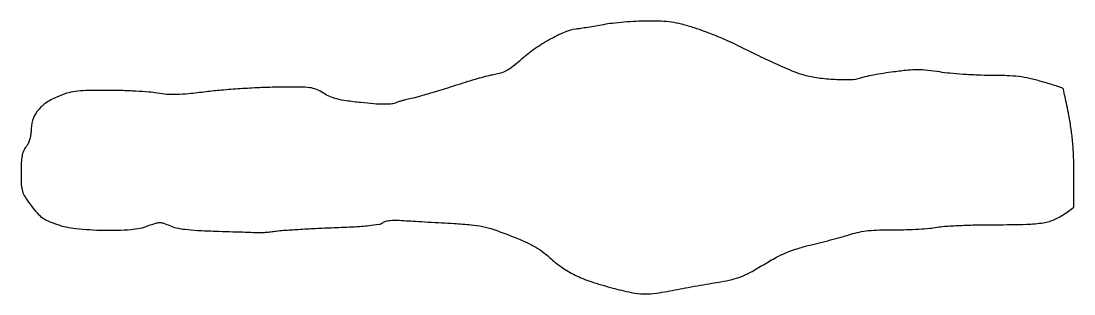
# Model space of a CAD drawing. Extents: x 0 to 423, y 0 to 110.
import ezdxf

# ---------------------------------------------------------------- set-up
doc = ezdxf.new("R2010")
doc.units = 0

msp = doc.modelspace()

# ---------------------------------------------------------------- linework, layer by layer
msp.add_lwpolyline([(234, 108.412525, -0.002671), (230.870301, 107.85764, -0.002509), (227.668661, 107.32415, -0.002495), (224.824554, 106.879441, -0.008648), (222.978421, 106.632787, 0.07232), (218.507901, 105.44396, 0.025818), (212.565268, 102.529799, 0.025314), (206.377046, 98.665901, 0.029948), (200.965664, 94.390518, -0.015506), (197.946211, 91.860011, -0.034898), (195.476386, 90.182077, -0.044062), (193.202407, 89.114547, -0.047002), (190.824889, 88.489928, 0.016916), (188.684342, 88.063128, 0.006342), (185.714186, 87.325825, 0.006274), (182.496994, 86.44046, 0.007574), (179.5, 85.525692, -0.002389), (171.352433, 82.946164, -0.00348), (164.143616, 80.756613, -0.003136), (158.265247, 79.055783, -0.024002), (155.465344, 78.407938, 0.016588), (154.344672, 78.166077, 0.008478), (152.95476, 77.792332, 0.008414), (151.534105, 77.358367, 0.012508), (150.307298, 76.926735, -0.070925), (148.448612, 76.507763, -0.022682), (145.610814, 76.409141, -0.017224), (141.760295, 76.582766, -0.006987), (136.531182, 77.072999, -0.007979), (130.676677, 77.799183, -0.026804), (126.886917, 78.539669, -0.039311), (124.058554, 79.493112, -0.042886), (121.5, 80.855974, 0.04365), (118.668212, 82.358839, 0.06885), (116.016229, 83.073384, 0.031565), (112.06989, 83.320736, 0.003072), (102.5, 83.257038, 0.007975), (95.798573, 83.064314, 0.005131), (88.036156, 82.637244, 0.005156), (80.447625, 82.062939, 0.009653), (74.325211, 81.416754, -0.006077), (67.309257, 80.625493, -0.018243), (62.497665, 80.318729, -0.025025), (58.610007, 80.40759, -0.024885), (54.743298, 80.884248, 0.022769), (51.364941, 81.315221, 0.006627), (46.129829, 81.672284, 0.006646), (40.216621, 81.918148, 0.007064), (34.418087, 82.000124, 0.004708), (26.016875, 81.921095, 0.02856), (21.67882, 81.591088, 0.045408), (18.321212, 80.826908, 0.024079), (14.32823, 79.311681, 0.049649), (9.742224, 76.746148, 0.079842), (6.529107, 73.639111, 0.087779), (4.647165, 69.913284, 0.073285), (4, 65.521575, -0.041798), (3.860346, 63.85391, -0.035682), (3.443575, 62.139167, -0.036567), (2.804722, 60.552891, -0.052687), (2, 59.272871, 0.062467), (0.996686, 57.605695, 0.056657), (0.39515, 55.68682, 0.037171), (0.086934, 53.048137, 0.010494), (0, 48.90635, 0.01105), (0.108604, 43.992743, 0.062815), (0.549296, 41.420263, 0.070741), (1.597213, 39.173249, 0.016126), (4.007699, 35.723422, 0.020335), (6.407115, 32.773115, 0.053544), (8.416396, 30.937124, 0.053949), (10.760782, 29.57738, 0.020897), (14.257699, 28.196853, 0.057695), (22.064817, 26.45962, 0.021967), (33.211693, 25.792648, 0.021379), (44.198183, 26.088415, 0.07285), (51.172312, 27.612191, -0.01392), (54.091381, 28.620906, -0.076302), (55.735155, 28.873656, -0.085974), (57.289653, 28.604786, -0.020212), (59.746289, 27.614408, 0.05194), (62.378931, 26.742426, 0.024196), (65.928977, 26.141518, 0.016669), (70.853664, 25.717144, 0.005578), (78.073977, 25.417549, -0.000454), (83.78151, 25.239285, -0.000595), (88.996731, 25.065446, -0.000435), (93.368275, 24.910715, -0.00561), (95, 24.833198, 0.026051), (96.293611, 24.824659, 0.008097), (98.234375, 24.944525, 0.008071), (100.402356, 25.148959, 0.00881), (102.5, 25.418464, -0.018312), (105.458812, 25.741596, -0.002831), (111.347446, 26.133744, -0.003155), (118.302201, 26.513323, -0.002738), (125.597688, 26.825314, 0.004054), (133.988026, 27.20625, 0.011842), (139.764936, 27.652887, 0.012074), (143.819356, 28.162306, 0.136849), (145.280856, 28.81698, -0.112737), (146.443299, 29.405454, -0.039784), (148.2969, 29.713295, -0.027775), (150.930612, 29.79105, -0.009954), (154.683169, 29.618578, 0.001299), (158.483995, 29.3779, 0.000551), (163.581931, 29.074025, 0.000545), (169.025009, 28.761548, 0.000714), (174, 28.488506, -0.009762), (180.813036, 27.990796, -0.02978), (185.39518, 27.288953, -0.029586), (189.877409, 26.045155, -0.009536), (196.35978, 23.686908, -0.010404), (201.964779, 21.390877, -0.024474), (206.017936, 19.390136, -0.030388), (209.283836, 17.30494, -0.028194), (212.35978, 14.790154, 0.034016), (217.325649, 10.825706, 0.038206), (222.60095, 7.739452, 0.032412), (228.977427, 5.132014, 0.01581), (237.399539, 2.602708, 0.013031), (245.136764, 0.757847, 0.045824), (250.215322, 0.163892, 0.044014), (255.419799, 0.492892, 0.011361), (263.711941, 1.948956, -0.002834), (268.021172, 2.781622, -0.001985), (272.885222, 3.67295, -0.002002), (277.551973, 4.489711, -0.004176), (281.195197, 5.08104, 0.02078), (285.635539, 5.953935, 0.036308), (289.206406, 7.090878, 0.030174), (292.993287, 8.879033, 0.010118), (298.298671, 11.928846, -0.012533), (303.50111, 14.886145, -0.024564), (307.805224, 16.926705, -0.025466), (312.185628, 18.489384, -0.01461), (317.603474, 19.945334, 0.004016), (321.817756, 20.982645, 0.003307), (326.297601, 22.155166, 0.00334), (330.396779, 23.286486, 0.008882), (333.303252, 24.165623, -0.028078), (336.717694, 25.056953, -0.024218), (340.383391, 25.6139, -0.01894), (344.844435, 25.901944, -0.008168), (350.803252, 25.963128, 0.008187), (355.676481, 26.013351, 0.007699), (360.646362, 26.222593, 0.007687), (365.045653, 26.543649, 0.026255), (367.88649, 26.946077, -0.031717), (371.029384, 27.356353, -0.005442), (377.041145, 27.69041, -0.00591), (384.118886, 27.922684, -0.005246), (391.487266, 28, 0.00642), (403.992302, 28.160562, 0.034697), (410.750946, 28.804872, 0.061573), (415.423966, 30.186138, 0.057119), (419.75, 32.688994), (423, 35.101783), (422.996974, 48.300891, 0.009201), (422.874608, 54.868458, 0.012168), (422.507725, 60.839645, 0.012968), (421.878234, 66.455041, 0.01355), (420.965423, 71.948218, 0.002762), (420.159172, 75.981718, 0.004314), (419.415981, 79.444068, 0.001322), (418.739086, 82.43295, 0.140932), (418.539292, 82.794042, 0.11706), (418.190012, 83.009312, 0.001654), (415.829321, 83.781078, 0.004498), (413.070298, 84.645646, 0.002936), (409.872202, 85.595824, 0.016633), (405.11311, 86.809332, 0.024423), (400.856241, 87.529403, 0.02081), (396.07681, 87.898722, 0.008462), (389.551359, 88.019993, -0.009429), (384.322689, 88.127281, -0.007069), (378.572192, 88.435289, -0.007151), (373.165893, 88.879329, -0.016226), (369.098655, 89.405693, 0.013425), (364.256949, 90.059875, 0.026493), (360.383232, 90.27112, 0.024078), (356.278119, 90.079511, 0.009231), (350.598655, 89.433545, 0.006464), (346.486271, 88.834548, 0.006905), (342.480547, 88.141252, 0.006596), (339.055112, 87.45265, 0.031818), (337.143632, 86.91294, -0.079334), (333.404596, 86.230748, -0.01844), (326.998749, 86.325212, -0.0199), (320.20815, 86.947715, -0.034845), (314.678572, 88.07364, -0.030094), (310.646167, 89.458012, -0.007387), (304.200462, 92.226224, -0.006933), (296.35972, 95.862926, -0.004659), (287.5, 100.224605, 0.013082), (283.787616, 101.97517, 0.007404), (279.20625, 103.910285, 0.007387), (274.526631, 105.725734, 0.012048), (270.5, 107.110377, 0.012794), (265.346348, 108.600831, 0.027879), (261.314667, 109.418898, 0.027035), (257.14109, 109.797187, 0.011347), (251.5, 109.874146, 0.010831), (247.123382, 109.739686, 0.007739), (242.234375, 109.407454, 0.007819), (237.582503, 108.945575, 0.016555)], format="xyb", close=True)

doc.saveas('drawing.dxf')
